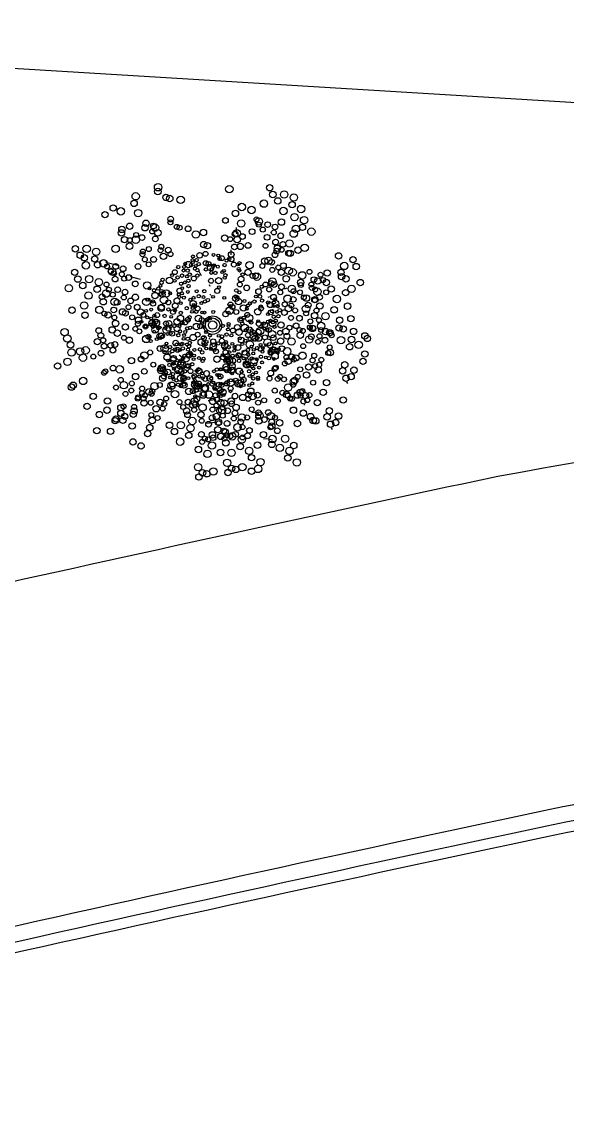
# Model space of a CAD drawing. Header units: millimetres. Extents: x 441061 to 442903, y 4515148 to 4515613.
# Drawn here: x 442233.11 to 442235.74, y 4515581.46 to 4515586.67 of the extents above; entities that cross this region are included whole.
import ezdxf

# ---------------------------------------------------------------- set-up
doc = ezdxf.new("R2010")
doc.units = ezdxf.units.MM
doc.layers.add('01_piscinas', color=254, linetype='Continuous')

msp = doc.modelspace()

# ---------------------------------------------------------------- linework, layer by layer
at = {"layer": '01_piscinas'}
for p, q in [((442234.1017, 4515585.8785), (442234.105, 4515585.88)), ((442234.3623, 4515585.7729), (442234.3656, 4515585.7744)), ((442234.0853, 4515585.7237), (442234.0879, 4515585.7249)), ((442234.1485, 4515585.648), (442234.147, 4515585.679)), ((442234.2858, 4515585.6425), (442234.2883, 4515585.6436)), ((442234.1213, 4515585.5464), (442234.1202, 4515585.5703)), ((442233.5797, 4515585.4928), (442233.5167, 4515585.5103)), ((442233.9773, 4515585.4448), (442233.9627, 4515585.4707)), ((442233.6838, 4515585.427), (442233.6353, 4515585.4405)), ((442234.0137, 4515585.4028), (442234.0178, 4515585.396)), ((442234.2695, 4515585.4009), (442234.271, 4515585.4003)), ((442234.0176, 4515585.3578), (442234.0208, 4515585.3526)), ((442234.299, 4515585.3427), (442234.3073, 4515585.3462)), ((442234.3795, 4515585.3831), (442234.3902, 4515585.3878)), ((442234.2103, 4515585.3116), (442234.2198, 4515585.3221)), ((442234.088, 4515585.2761), (442234.0872, 4515585.2726)), ((442234.3193, 4515585.283), (442234.3209, 4515585.2824)), ((442234.5079, 4515585.195), (442234.5064, 4515585.1846)), ((442234.651, 4515585.1912), (442234.6491, 4515585.1776)), ((442234.0174, 4515585.1443), (442234.0124, 4515585.1406)), ((442234.1994, 4515585.152), (442234.2044, 4515585.1501)), ((442234.4583, 4515585.1816), (442234.4567, 4515585.1712)), ((442234.5865, 4515585.1738), (442234.5845, 4515585.1602)), ((442234.0908, 4515585.1159), (442234.0893, 4515585.1055)), ((442234.1088, 4515585.0884), (442234.1069, 4515585.0748)), ((442233.8698, 4515585.0646), (442233.8843, 4515585.0536)), ((442234.1987, 4515585.018), (442234.1937, 4515585.0143)), ((442234.225, 4515585.0029), (442234.22, 4515584.9991)), ((442234.5279, 4515584.9969), (442234.5311, 4515584.9917)), ((442234.677, 4515584.9336), (442234.6811, 4515584.9268)), ((442234.0361, 4515584.9071), (442234.0352, 4515584.9035)), ((442234.1505, 4515584.9116), (442234.1496, 4515584.9081)), ((442234.0096, 4515584.8444), (442234.0401, 4515584.8485)), ((442234.0552, 4515584.8642), (442234.0544, 4515584.8607)), ((442234.3966, 4515584.8547), (442234.3998, 4515584.8495)), ((442234.4706, 4515584.8264), (442234.4738, 4515584.8212)), ((442234.0032, 4515584.7353), (442234.0429, 4515584.7407)), ((442234.5063, 4515584.7488), (442234.5105, 4515584.742)), ((442234.6026, 4515584.712), (442234.6067, 4515584.7051))]:
    msp.add_line(p, q, dxfattribs=at)
at = {"layer": '01_piscinas', "elevation": 0}
msp.add_lwpolyline([(442238.7909, 4515586.0966), (442231.0363, 4515586.5688), (442229.3608, 4515586.6709)], dxfattribs=at)
msp.add_lwpolyline([(442230.179, 4515583.3087, -0.005815), (442235.4049, 4515584.4796, -0.006954), (442238.9466, 4515585.064)], format="xyb", dxfattribs=at)
at = {"layer": '01_piscinas'}
for points in [[(442233.9451, 4515584.9359), (442233.9381, 4515584.9479), (442233.9381, 4515584.9479), (442233.9327, 4515584.9521)], [(442234.2534, 4515584.7805), (442234.2308, 4515584.7865), (442234.2308, 4515584.7865), (442234.2193, 4515584.785)], [(442234.3202, 4515584.6524), (442234.2907, 4515584.6601), (442234.2907, 4515584.6601), (442234.2758, 4515584.6581)]]:
    msp.add_lwpolyline(points, dxfattribs=at)
for points in [[(442247.017, 4515584.3222, 0.016487), (442243.1565, 4515583.9923, 0.014757), (442235.7182, 4515582.8854, 0.006475), (442229.9416, 4515581.5824, 0.008166), (442222.7079, 4515579.7267, 0.021654), (442213.5885, 4515576.612, 0.020322), (442205.3047, 4515572.9814, 0.00713), (442199.746, 4515570.1209, 0.000222), (442199.5744, 4515570.0294), (442198.2852, 4515569.3299), (442196.9963, 4515568.6307, 0.002681), (442194.9437, 4515567.4849), (442188.0421, 4515563.6658), (442185.4271, 4515562.2227), (442177.5128, 4515557.8553), (442172.5699, 4515555.1157), (442159.4007, 4515547.8166), (442159.2866, 4515547.7528), (442170.0686, 4515529.7564)], [(442247.015, 4515584.247, 0.016462), (442243.1654, 4515583.9178, 0.014755), (442235.7326, 4515582.8118, 0.006474), (442229.959, 4515581.5095, 0.008165), (442222.7284, 4515579.6545, 0.021653), (442213.6158, 4515576.5421, 0.020322), (442205.3379, 4515572.9141, 0.00713), (442199.7812, 4515570.0547, 0.000222), (442199.6099, 4515569.9633), (442198.3209, 4515569.264), (442197.0323, 4515568.5649, 0.002681), (442194.9803, 4515567.4194), (442188.0784, 4515563.6001), (442185.4633, 4515562.157), (442177.5491, 4515557.7897), (442172.6063, 4515555.0501), (442159.4372, 4515547.7511), (442159.3907, 4515547.7251), (442170.1329, 4515529.7949)]]:
    msp.add_lwpolyline(points, format="xyb", dxfattribs=at)
for centre, radius in [((442233.7682, 4515585.8723), 0.0178), ((442233.767, 4515585.852), 0.0154), ((442234.1117, 4515585.8635), 0.0178), ((442234.3062, 4515585.8701), 0.0154), ((442233.6526, 4515585.7946), 0.0154), ((442233.6605, 4515585.8289), 0.0178), ((442233.8064, 4515585.8234), 0.0154), ((442233.8244, 4515585.8181), 0.0154), ((442233.8772, 4515585.8115), 0.0178), ((442234.2783, 4515585.7935), 0.0178), ((442234.3213, 4515585.8374), 0.0154), ((442234.3451, 4515585.8065), 0.0154), ((442234.3761, 4515585.8374), 0.0178), ((442234.4221, 4515585.8229), 0.0178), ((442233.5522, 4515585.7722), 0.0154), ((442233.5889, 4515585.7562), 0.0178), ((442233.672, 4515585.7478), 0.0178), ((442234.1411, 4515585.7464), 0.0154), ((442234.1721, 4515585.7773), 0.0178), ((442234.2182, 4515585.7628), 0.0178), ((442234.3723, 4515585.7579), 0.0178), ((442234.4142, 4515585.7885), 0.0154), ((442234.4574, 4515585.7674), 0.0178), ((442233.5123, 4515585.74), 0.0154), ((442233.7101, 4515585.6989), 0.0154), ((442233.8288, 4515585.719), 0.0137), ((442233.8279, 4515585.7034), 0.0119), ((442234.093, 4515585.7122), 0.0137), ((442234.1684, 4515585.6978), 0.0178), ((442234.2426, 4515585.7173), 0.0119), ((442234.2535, 4515585.7073), 0.0178), ((442234.2964, 4515585.6921), 0.0137), ((442234.3628, 4515585.7044), 0.0154), ((442234.4257, 4515585.7283), 0.0178), ((442234.4718, 4515585.7138), 0.0178), ((442233.5916, 4515585.6522), 0.0154), ((442233.5939, 4515585.6691), 0.0154), ((442233.6315, 4515585.6844), 0.0154), ((442233.6626, 4515585.642), 0.0119), ((442233.7051, 4515585.6771), 0.0154), ((442233.7399, 4515585.6592), 0.0119), ((442233.7459, 4515585.6856), 0.0137), ((442233.7533, 4515585.6778), 0.0178), ((442233.7674, 4515585.6527), 0.0154), ((442233.8582, 4515585.6814), 0.0119), ((442233.872, 4515585.6773), 0.0119), ((442233.9127, 4515585.6722), 0.0137), ((442233.9498, 4515585.6448), 0.0178), ((442233.987, 4515585.6544), 0.0154), ((442234.1395, 4515585.6459), 0.0137), ((442234.1476, 4515585.6503), 0.0178), ((442234.2212, 4515585.6583), 0.0137), ((442234.2543, 4515585.6922), 0.0119), ((442234.2726, 4515585.6683), 0.0119), ((442234.3258, 4515585.6545), 0.0119), ((442234.3318, 4515585.6809), 0.0137), ((442234.359, 4515585.6383), 0.0137), ((442234.422, 4515585.6489), 0.0178), ((442234.4327, 4515585.6717), 0.0178), ((442234.4639, 4515585.6794), 0.0154), ((442234.5071, 4515585.6583), 0.0178), ((442233.6067, 4515585.6195), 0.0154), ((442233.6305, 4515585.5885), 0.0154), ((442233.6319, 4515585.6172), 0.0119), ((442233.6614, 4515585.6194), 0.0178), ((442233.6909, 4515585.6297), 0.0137), ((442233.7548, 4515585.6232), 0.0137), ((442233.988, 4515585.5959), 0.0154), ((442234.006, 4515585.5906), 0.0154), ((442234.0892, 4515585.6274), 0.0154), ((442234.1157, 4515585.6221), 0.0119), ((442234.1494, 4515585.62), 0.0154), ((442234.1645, 4515585.5873), 0.0154), ((442234.1749, 4515585.6347), 0.0137), ((442234.2021, 4515585.5921), 0.0137), ((442234.2862, 4515585.5899), 0.0119), ((442234.2935, 4515585.631), 0.0137), ((442234.3346, 4515585.6082), 0.0137), ((442234.37, 4515585.597), 0.0137), ((442234.4012, 4515585.6013), 0.0178), ((442233.3694, 4515585.5756), 0.0154), ((442233.3932, 4515585.5447), 0.0154), ((442233.4128, 4515585.5323), 0.0154), ((442233.4242, 4515585.5756), 0.0178), ((442233.4702, 4515585.561), 0.0178), ((442233.5637, 4515585.5755), 0.0178), ((442233.6929, 4515585.5496), 0.0119), ((442233.6947, 4515585.5627), 0.0119), ((442233.7236, 4515585.5744), 0.0119), ((442233.7803, 4515585.5688), 0.0119), ((442233.7841, 4515585.5856), 0.0119), ((442233.7945, 4515585.5395), 0.0154), ((442233.8174, 4515585.5694), 0.0137), ((442233.8282, 4515585.55), 0.0119), ((442233.9685, 4515585.544), 0.0137), ((442233.9971, 4515585.5514), 0.0119), ((442234.0352, 4515585.546), 0.00702), ((442234.0584, 4515585.5435), 0.00702), ((442234.1206, 4515585.5482), 0.0137), ((442234.1366, 4515585.5848), 0.0137), ((442234.3317, 4515585.5471), 0.0137), ((442234.3399, 4515585.5647), 0.0137), ((442234.3428, 4515585.5784), 0.0154), ((442234.3639, 4515585.5706), 0.0119), ((442234.3972, 4515585.5544), 0.0137), ((442234.4051, 4515585.554), 0.0154), ((442234.4428, 4515585.5692), 0.0154), ((442234.4746, 4515585.5803), 0.0178), ((442234.6383, 4515585.5414), 0.0154), ((442233.4204, 4515585.4961), 0.0178), ((442233.4624, 4515585.5267), 0.0154), ((442233.4768, 4515585.4989), 0.0154), ((442233.5055, 4515585.5056), 0.0178), ((442233.522, 4515585.4908), 0.0119), ((442233.5642, 4515585.4907), 0.0137), ((442233.6715, 4515585.4907), 0.0137), ((442233.7045, 4515585.5245), 0.0119), ((442233.7229, 4515585.5007), 0.0119), ((442233.7467, 4515585.5245), 0.0137), ((442233.8652, 4515585.4879), 0.00808), ((442233.8989, 4515585.5036), 0.00702), ((442233.9139, 4515585.4998), 0.0154), ((442233.9271, 4515585.4971), 0.00808), ((442233.934, 4515585.5215), 0.00702), ((442233.9363, 4515585.5391), 0.00702), ((442233.9363, 4515585.5112), 0.00702), ((442233.9504, 4515585.4934), 0.00702), ((442233.9539, 4515585.5215), 0.00808), ((442233.964, 4515585.502), 0.00808), ((442233.9979, 4515585.5064), 0.0119), ((442234.0117, 4515585.5023), 0.0119), ((442234.0213, 4515585.4856), 0.0154), ((442234.0324, 4515585.4922), 0.00702), ((442234.0386, 4515585.4969), 0.00702), ((442234.0556, 4515585.4897), 0.00702), ((442234.065, 4515585.5266), 0.00808), ((442234.0757, 4515585.5306), 0.0119), ((442234.0891, 4515585.4971), 0.00808), ((442234.0979, 4515585.5184), 0.00702), ((442234.1115, 4515585.5269), 0.00808), ((442234.122, 4515585.5249), 0.0119), ((442234.1336, 4515585.4997), 0.0119), ((442234.1532, 4515585.5001), 0.00702), ((442234.1601, 4515585.5062), 0.00808), ((442234.2095, 4515585.4966), 0.0178), ((442234.2708, 4515585.4929), 0.0119), ((442234.2818, 4515585.5163), 0.0154), ((442234.3006, 4515585.5173), 0.0178), ((442234.3157, 4515585.5105), 0.0137), ((442234.3477, 4515585.4858), 0.0119), ((442234.3722, 4515585.4944), 0.0137), ((442234.6655, 4515585.4929), 0.0178), ((442234.7074, 4515585.5234), 0.0154), ((442234.7232, 4515585.49), 0.0154), ((442233.3665, 4515585.4624), 0.0154), ((442233.3816, 4515585.4297), 0.0154), ((442233.4364, 4515585.4297), 0.0178), ((442233.5403, 4515585.467), 0.0119), ((442233.5466, 4515585.4661), 0.0178), ((442233.5554, 4515585.4575), 0.0119), ((442233.5935, 4515585.4531), 0.0119), ((442233.5996, 4515585.4795), 0.0137), ((442233.6046, 4515585.4317), 0.0119), ((442233.6268, 4515585.4369), 0.0137), ((442233.8359, 4515585.449), 0.00702), ((442233.8491, 4515585.463), 0.0119), ((442233.8621, 4515585.4376), 0.00808), ((442233.8841, 4515585.4462), 0.00808), ((442233.8909, 4515585.4706), 0.00702), ((442233.8932, 4515585.4882), 0.00702), ((442233.9074, 4515585.4425), 0.00702), ((442233.9109, 4515585.4706), 0.00808), ((442233.921, 4515585.4511), 0.00808), ((442233.9409, 4515585.4324), 0.0119), ((442233.9461, 4515585.4798), 0.00702), ((442233.9576, 4515585.4727), 0.00808), ((442233.9581, 4515585.4468), 0.00808), ((442233.9988, 4515585.4765), 0.00808), ((442234.0245, 4515585.4592), 0.00702), ((442234.0268, 4515585.4768), 0.00702), ((442234.0444, 4515585.4592), 0.00808), ((442234.077, 4515585.4637), 0.00702), ((442234.0856, 4515585.4691), 0.00702), ((442234.0927, 4515585.4484), 0.00808), ((442234.1567, 4515585.4782), 0.00702), ((442234.1607, 4515585.4707), 0.00702), ((442234.1682, 4515585.43), 0.0137), ((442234.1756, 4515585.4516), 0.00808), ((442234.2016, 4515585.4623), 0.0154), ((442234.2238, 4515585.4451), 0.0119), ((442234.2384, 4515585.4459), 0.0137), ((442234.2448, 4515585.4412), 0.0178), ((442234.3187, 4515585.4741), 0.0119), ((442234.3622, 4515585.4622), 0.0154), ((442234.386, 4515585.4313), 0.0154), ((442234.3977, 4515585.469), 0.0178), ((442234.417, 4515585.4622), 0.0178), ((442234.463, 4515585.4476), 0.0178), ((442234.4981, 4515585.4645), 0.0119), ((442234.5513, 4515585.4506), 0.0119), ((442234.5833, 4515585.459), 0.0154), ((442234.6498, 4515585.462), 0.0154), ((442234.6524, 4515585.4411), 0.0154), ((442234.6736, 4515585.431), 0.0154), ((442233.3386, 4515585.3857), 0.0178), ((442233.4054, 4515585.3988), 0.0154), ((442233.4746, 4515585.3808), 0.0154), ((442233.4824, 4515585.4151), 0.0178), ((442233.5198, 4515585.4037), 0.0119), ((442233.5613, 4515585.4296), 0.0137), ((442233.5735, 4515585.3785), 0.0137), ((442233.6583, 4515585.4065), 0.0137), ((442233.7153, 4515585.3991), 0.0178), ((442233.7269, 4515585.3847), 0.00702), ((442233.7697, 4515585.384), 0.00808), ((442233.7798, 4515585.3976), 0.00702), ((442233.7848, 4515585.4124), 0.00808), ((442233.7903, 4515585.4263), 0.00808), ((442233.8233, 4515585.4232), 0.0154), ((442233.8481, 4515585.4211), 0.00702), ((442233.879, 4515585.4072), 0.00808), ((442233.8844, 4515585.3857), 0.00702), ((442233.8974, 4515585.4136), 0.00702), ((442233.9145, 4515585.4219), 0.00808), ((442233.915, 4515585.3959), 0.00808), ((442234.0235, 4515585.4215), 0.0119), ((442234.0601, 4515585.422), 0.0154), ((442234.0615, 4515585.3906), 0.00702), ((442234.0892, 4515585.4358), 0.00702), ((442234.1622, 4515585.4036), 0.0119), ((442234.1954, 4515585.3874), 0.0137), ((442234.2679, 4515585.3928), 0.00808), ((442234.2858, 4515585.4035), 0.0119), ((442234.3041, 4515585.3797), 0.0119), ((442234.313, 4515585.4087), 0.0137), ((442234.3192, 4515585.4182), 0.0178), ((442234.3279, 4515585.4035), 0.0137), ((442234.3633, 4515585.3923), 0.0137), ((442234.4133, 4515585.3827), 0.0178), ((442234.4552, 4515585.4133), 0.0154), ((442234.4558, 4515585.4011), 0.0119), ((442234.5069, 4515585.4033), 0.0119), ((442234.509, 4515585.3873), 0.0119), ((442234.519, 4515585.4271), 0.0137), ((442234.5252, 4515585.3795), 0.0119), ((442234.5382, 4515585.4204), 0.0154), ((442234.5634, 4515585.4249), 0.0119), ((442234.579, 4515585.4131), 0.0154), ((442234.6028, 4515585.3821), 0.0154), ((442234.7008, 4515585.3825), 0.0178), ((442234.7427, 4515585.413), 0.0154), ((442233.4326, 4515585.3502), 0.0178), ((442233.4983, 4515585.3447), 0.0137), ((442233.5178, 4515585.3597), 0.0178), ((442233.5314, 4515585.3785), 0.0119), ((442233.5497, 4515585.3547), 0.0119), ((442233.6029, 4515585.3409), 0.0119), ((442233.609, 4515585.3673), 0.0137), ((442233.6589, 4515585.3421), 0.0154), ((442233.7535, 4515585.3502), 0.0154), ((442233.749, 4515585.3759), 0.00808), ((442233.7792, 4515585.3583), 0.00808), ((442233.7881, 4515585.3549), 0.0137), ((442233.7847, 4515585.3722), 0.00808), ((442233.7967, 4515585.3291), 0.0178), ((442233.7948, 4515585.3655), 0.00808), ((442233.8076, 4515585.3605), 0.0178), ((442233.8265, 4515585.3609), 0.00702), ((442233.8712, 4515585.3735), 0.0119), ((442233.8677, 4515585.356), 0.00702), ((442233.8706, 4515585.3429), 0.00702), ((442233.883, 4515585.3609), 0.00702), ((442233.8926, 4515585.3402), 0.00702), ((442233.9116, 4515585.3679), 0.00702), ((442233.9393, 4515585.3397), 0.00702), ((442233.9543, 4515585.3708), 0.00702), ((442233.964, 4515585.3466), 0.00808), ((442233.9873, 4515585.3429), 0.00702), ((442233.9908, 4515585.3709), 0.00808), ((442234.0333, 4515585.344), 0.00702), ((442234.0534, 4515585.3726), 0.0119), ((442234.0871, 4515585.3394), 0.00702), ((442234.1428, 4515585.3368), 0.0154), ((442234.1419, 4515585.3465), 0.00702), ((442234.1454, 4515585.3746), 0.00808), ((442234.146, 4515585.339), 0.00702), ((442234.1604, 4515585.3657), 0.00702), ((442234.2396, 4515585.3457), 0.00702), ((442234.2527, 4515585.3697), 0.0137), ((442234.2595, 4515585.3457), 0.00808), ((442234.325, 4515585.3424), 0.0137), ((442234.3326, 4515585.3324), 0.00702), ((442234.3573, 4515585.3659), 0.0119), ((442234.3925, 4515585.3351), 0.0178), ((442234.4194, 4515585.3319), 0.0137), ((442234.4211, 4515585.3713), 0.0119), ((442234.4525, 4515585.3657), 0.0119), ((442234.4708, 4515585.3419), 0.0119), ((442234.4833, 4515585.338), 0.0154), ((442234.5241, 4515585.3307), 0.0154), ((442234.524, 4515585.3281), 0.0119), ((442234.536, 4515585.3691), 0.0178), ((442234.5462, 4515585.3422), 0.0137), ((442234.5784, 4515585.3657), 0.0119), ((442234.6301, 4515585.3336), 0.0178), ((442234.672, 4515585.3641), 0.0154), ((442233.3535, 4515585.2798), 0.0154), ((442233.4118, 4515585.3026), 0.0178), ((442233.4853, 4515585.2817), 0.0178), ((442233.5041, 4515585.3203), 0.0154), ((442233.5547, 4515585.2808), 0.0137), ((442233.5588, 4515585.3202), 0.0178), ((442233.5707, 4515585.3174), 0.0137), ((442233.6256, 4515585.2943), 0.0119), ((442233.6361, 4515585.3247), 0.0137), ((442233.6677, 4515585.2943), 0.0137), ((442233.7116, 4515585.3196), 0.0178), ((442233.7157, 4515585.3305), 0.00702), ((442233.7213, 4515585.3306), 0.00702), ((442233.7351, 4515585.2824), 0.00702), ((442233.7447, 4515585.3111), 0.0119), ((442233.7434, 4515585.3219), 0.00808), ((442233.783, 4515585.2896), 0.0154), ((442233.7852, 4515585.2938), 0.0137), ((442233.8175, 4515585.3173), 0.0119), ((442233.8181, 4515585.2832), 0.00808), ((442233.8507, 4515585.3011), 0.0137), ((442233.8591, 4515585.3253), 0.0137), ((442233.8781, 4515585.3135), 0.00702), ((442233.9064, 4515585.2892), 0.00808), ((442233.9236, 4515585.3303), 0.00702), ((442233.9378, 4515585.3114), 0.0154), ((442233.9344, 4515585.2895), 0.00702), ((442233.9401, 4515585.3049), 0.00702), ((442233.9465, 4515585.2992), 0.00808), ((442233.9592, 4515585.2875), 0.0119), ((442233.9773, 4515585.3139), 0.00702), ((442233.9944, 4515585.3222), 0.00808), ((442234.0081, 4515585.3288), 0.00808), ((442234.1128, 4515585.2772), 0.0178), ((442234.117, 4515585.3071), 0.0119), ((442234.1171, 4515585.3003), 0.00702), ((442234.1269, 4515585.295), 0.0119), ((442234.1558, 4515585.3212), 0.0154), ((442234.1796, 4515585.2902), 0.0154), ((442234.1846, 4515585.3241), 0.00702), ((442234.1959, 4515585.287), 0.00702), ((442234.2016, 4515585.3023), 0.00702), ((442234.2108, 4515585.3127), 0.00808), ((442234.2328, 4515585.3213), 0.00808), ((442234.2487, 4515585.2722), 0.0154), ((442234.2641, 4515585.2882), 0.0119), ((442234.2632, 4515585.2969), 0.00808), ((442234.2697, 4515585.3262), 0.00808), ((442234.2989, 4515585.3167), 0.00808), ((442234.309, 4515585.3058), 0.0137), ((442234.3246, 4515585.2994), 0.00702), ((442234.3341, 4515585.3123), 0.0154), ((442234.3269, 4515585.317), 0.00702), ((442234.3445, 4515585.2994), 0.00808), ((442234.3547, 4515585.2799), 0.00808), ((442234.3789, 4515585.308), 0.0119), ((442234.3964, 4515585.2879), 0.0154), ((442234.4102, 4515585.3024), 0.0119), ((442234.4286, 4515585.2785), 0.0119), ((442234.4811, 4515585.2867), 0.0178), ((442234.4918, 4515585.3046), 0.0137), ((442234.5314, 4515585.2781), 0.0119), ((442234.5479, 4515585.2997), 0.0154), ((442234.617, 4515585.2818), 0.0154), ((442234.6816, 4515585.2992), 0.0154), ((442233.4158, 4515585.2554), 0.0154), ((442233.5098, 4515585.2632), 0.0119), ((442233.5272, 4515585.2568), 0.0154), ((442233.5577, 4515585.2444), 0.0119), ((442233.597, 4515585.2713), 0.0154), ((442233.6111, 4515585.2647), 0.0137), ((442233.6434, 4515585.2455), 0.0119), ((442233.6741, 4515585.2315), 0.0154), ((442233.684, 4515585.2706), 0.0154), ((442233.6971, 4515585.2567), 0.0119), ((442233.7101, 4515585.2765), 0.00702), ((442233.7163, 4515585.2448), 0.00702), ((442233.735, 4515585.2396), 0.00702), ((442233.758, 4515585.2187), 0.0178), ((442233.7501, 4515585.253), 0.00702), ((442233.7564, 4515585.2261), 0.0119), ((442233.764, 4515585.2561), 0.0119), ((442233.7998, 4515585.2521), 0.00808), ((442233.8315, 4515585.2475), 0.00702), ((442233.8402, 4515585.2708), 0.0119), ((442233.8498, 4515585.2785), 0.00702), ((442233.8594, 4515585.2246), 0.0154), ((442233.8759, 4515585.2407), 0.0154), ((442233.8778, 4515585.2663), 0.00808), ((442233.9117, 4515585.2331), 0.0119), ((442233.9104, 4515585.2285), 0.00702), ((442233.9201, 4515585.2458), 0.00808), ((442233.9321, 4515585.2719), 0.00702), ((442233.952, 4515585.2719), 0.00808), ((442233.9629, 4515585.2399), 0.0154), ((442233.9786, 4515585.2325), 0.0119), ((442233.981, 4515585.2684), 0.00702), ((442233.9915, 4515585.2683), 0.00702), ((442234.0308, 4515585.2079), 0.0447), ((442234.0308, 4515585.2079), 0.0344), ((442234.0035, 4515585.2307), 0.00702), ((442234.0193, 4515585.24), 0.00702), ((442234.0342, 4515585.2711), 0.00702), ((442234.0938, 4515585.2612), 0.0137), ((442234.1091, 4515585.2673), 0.00702), ((442234.1452, 4515585.2712), 0.0119), ((442234.1662, 4515585.2339), 0.0137), ((442234.1676, 4515585.2348), 0.00702), ((442234.1812, 4515585.2433), 0.00808), ((442234.1984, 4515585.2574), 0.0119), ((442234.2068, 4515585.2417), 0.0178), ((442234.2975, 4515585.2608), 0.00702), ((442234.3121, 4515585.2694), 0.0119), ((442234.3094, 4515585.2278), 0.00808), ((442234.3177, 4515585.275), 0.00808), ((442234.3254, 4515585.2483), 0.00808), ((442234.3355, 4515585.2288), 0.00808), ((442234.3411, 4515585.2713), 0.00702), ((442234.3482, 4515585.2506), 0.00808), ((442234.3772, 4515585.2685), 0.0137), ((442234.409, 4515585.2427), 0.0119), ((442234.4495, 4515585.2412), 0.0137), ((442234.4817, 4515585.2647), 0.0119), ((442234.502, 4515585.226), 0.0119), ((442234.5224, 4515585.2531), 0.0154), ((442234.5436, 4515585.2316), 0.0119), ((442234.5751, 4515585.2512), 0.0178), ((442234.6433, 4515585.2315), 0.0154), ((442234.6974, 4515585.2387), 0.0154), ((442233.3179, 4515585.1736), 0.0178), ((442233.4824, 4515585.1815), 0.0137), ((442233.5473, 4515585.1847), 0.0154), ((442233.5633, 4515585.216), 0.0154), ((442233.5721, 4515585.1689), 0.0154), ((442233.6106, 4515585.1987), 0.0154), ((442233.6588, 4515585.1901), 0.0119), ((442233.6712, 4515585.2142), 0.0119), ((442233.678, 4515585.1779), 0.0119), ((442233.6875, 4515585.2235), 0.00702), ((442233.7075, 4515585.2008), 0.0119), ((442233.7077, 4515585.2012), 0.00702), ((442233.7391, 4515585.2177), 0.0154), ((442233.7315, 4515585.2105), 0.00702), ((442233.7353, 4515585.212), 0.00702), ((442233.7439, 4515585.199), 0.00702), ((442233.7542, 4515585.185), 0.0154), ((442233.7495, 4515585.176), 0.00702), ((442233.7516, 4515585.2131), 0.00702), ((442233.753, 4515585.2026), 0.00702), ((442233.7606, 4515585.2219), 0.00702), ((442233.7694, 4515585.1923), 0.00702), ((442233.7759, 4515585.1963), 0.00702), ((442233.809, 4515585.185), 0.0178), ((442233.8064, 4515585.2154), 0.0119), ((442233.8037, 4515585.1933), 0.00702), ((442233.818, 4515585.1903), 0.0119), ((442233.8209, 4515585.2162), 0.0137), ((442233.8288, 4515585.2028), 0.00702), ((442233.8459, 4515585.203), 0.00808), ((442233.8602, 4515585.1903), 0.0137), ((442233.8712, 4515585.2029), 0.00702), ((442233.8733, 4515585.1774), 0.00808), ((442233.8814, 4515585.2176), 0.00808), ((442233.8852, 4515585.2194), 0.00808), ((442233.8989, 4515585.2207), 0.0119), ((442233.9089, 4515585.1921), 0.00808), ((442233.9223, 4515585.1954), 0.00808), ((442233.953, 4515585.2009), 0.0154), ((442233.971, 4515585.2025), 0.0119), ((442233.9813, 4515585.2186), 0.00702), ((442233.9868, 4515585.199), 0.00702), ((442234.0308, 4515585.2079), 0.0203), ((442234.0795, 4515585.2038), 0.00808), ((442234.1052, 4515585.1865), 0.00702), ((442234.1075, 4515585.2041), 0.00702), ((442234.1084, 4515585.2133), 0.00702), ((442234.1287, 4515585.1818), 0.0119), ((442234.1502, 4515585.1973), 0.0137), ((442234.158, 4515585.1739), 0.0154), ((442234.1748, 4515585.2141), 0.00808), ((442234.186, 4515585.1941), 0.0178), ((442234.1913, 4515585.1827), 0.00808), ((442234.2074, 4515585.1859), 0.0137), ((442234.2108, 4515585.2263), 0.00702), ((442234.2172, 4515585.2206), 0.00808), ((442234.2193, 4515585.183), 0.00702), ((442234.2514, 4515585.1744), 0.0137), ((442234.2531, 4515585.2138), 0.0119), ((442234.2604, 4515585.1794), 0.0178), ((442234.2505, 4515585.2267), 0.00702), ((442234.2627, 4515585.1988), 0.00702), ((442234.2766, 4515585.2153), 0.00808), ((442234.2845, 4515585.2082), 0.0119), ((442234.2797, 4515585.1916), 0.00702), ((442234.2935, 4515585.1849), 0.00808), ((442234.2986, 4515585.2239), 0.00808), ((442234.3028, 4515585.1844), 0.0119), ((442234.3198, 4515585.2156), 0.0154), ((442234.322, 4515585.2202), 0.00702), ((442234.3291, 4515585.1996), 0.00808), ((442234.3606, 4515585.2084), 0.0154), ((442234.3844, 4515585.1774), 0.0154), ((442234.4014, 4515585.1954), 0.0119), ((442234.4335, 4515585.2046), 0.0137), ((442234.4498, 4515585.1838), 0.0119), ((442234.4655, 4515585.1799), 0.0119), ((442234.4995, 4515585.1972), 0.0119), ((442234.5125, 4515585.1916), 0.0154), ((442234.5151, 4515585.1933), 0.0119), ((442234.5543, 4515585.2036), 0.0178), ((442234.5535, 4515585.1845), 0.0119), ((442234.5755, 4515585.1766), 0.0154), ((442234.5959, 4515585.1716), 0.0154), ((442234.6401, 4515585.194), 0.0154), ((442234.6604, 4515585.189), 0.0154), ((442234.7104, 4515585.1775), 0.0154), ((442233.3309, 4515585.1435), 0.0178), ((442233.4757, 4515585.1282), 0.0154), ((442233.4924, 4515585.1583), 0.0137), ((442233.5041, 4515585.1347), 0.0119), ((442233.6038, 4515585.1466), 0.0119), ((442233.6295, 4515585.1349), 0.0154), ((442233.7112, 4515585.141), 0.0178), ((442233.7221, 4515585.1517), 0.0119), ((442233.726, 4515585.1501), 0.00702), ((442233.7324, 4515585.1312), 0.00702), ((442233.7617, 4515585.1402), 0.00702), ((442233.778, 4515585.1541), 0.0154), ((442233.7743, 4515585.1462), 0.00702), ((442233.7849, 4515585.1564), 0.0137), ((442233.7892, 4515585.1535), 0.00702), ((442233.8136, 4515585.1655), 0.00702), ((442233.8297, 4515585.1694), 0.00702), ((442233.8363, 4515585.1665), 0.0119), ((442233.8532, 4515585.121), 0.0137), ((442233.8654, 4515585.159), 0.00808), ((442233.8911, 4515585.1417), 0.00702), ((442233.8934, 4515585.1593), 0.00702), ((442233.8991, 4515585.1747), 0.00702), ((442233.9111, 4515585.1417), 0.00808), ((442233.9373, 4515585.1477), 0.0154), ((442233.9589, 4515585.1616), 0.0119), ((442233.9761, 4515585.1257), 0.0154), ((442233.9888, 4515585.1447), 0.0119), ((442233.9847, 4515585.148), 0.00702), ((442233.9994, 4515585.1738), 0.00702), ((442234.0021, 4515585.1269), 0.00702), ((442234.018, 4515585.1573), 0.00702), ((442234.0339, 4515585.1297), 0.0119), ((442234.0608, 4515585.156), 0.00702), ((442234.0759, 4515585.1323), 0.0119), ((442234.0763, 4515585.1535), 0.00808), ((442234.0955, 4515585.1248), 0.00808), ((442234.0983, 4515585.1621), 0.00808), ((442234.1216, 4515585.1584), 0.00702), ((442234.162, 4515585.1439), 0.00702), ((442234.1691, 4515585.136), 0.0137), ((442234.1882, 4515585.1324), 0.00808), ((442234.2014, 4515585.1595), 0.0119), ((442234.2107, 4515585.1145), 0.0178), ((442234.2102, 4515585.141), 0.00808), ((442234.217, 4515585.1654), 0.00702), ((442234.2346, 4515585.1433), 0.0137), ((442234.2329, 4515585.1738), 0.00808), ((442234.2335, 4515585.1374), 0.00702), ((442234.2369, 4515585.1654), 0.00808), ((442234.2526, 4515585.145), 0.0154), ((442234.2471, 4515585.1459), 0.00808), ((442234.2832, 4515585.1486), 0.0119), ((442234.2958, 4515585.1239), 0.0178), ((442234.3175, 4515585.1644), 0.0178), ((442234.3237, 4515585.1471), 0.0137), ((442234.3589, 4515585.1308), 0.0154), ((442234.356, 4515585.1706), 0.0119), ((442234.3892, 4515585.1544), 0.0137), ((442234.4116, 4515585.1289), 0.0178), ((442234.4535, 4515585.1594), 0.0154), ((442234.4967, 4515585.1383), 0.0178), ((442234.5069, 4515585.1521), 0.0137), ((442234.5389, 4515585.1274), 0.0119), ((442234.5459, 4515585.1545), 0.0119), ((442234.5724, 4515585.1349), 0.0137), ((442234.5956, 4515585.1678), 0.0119), ((442234.6047, 4515585.1584), 0.0119), ((442234.6498, 4515585.1353), 0.0178), ((442234.7005, 4515585.1384), 0.0154), ((442234.7349, 4515585.113), 0.0178), ((442234.765, 4515585.1558), 0.0154), ((442234.7769, 4515585.1436), 0.0154), ((442233.3462, 4515585.1128), 0.0154), ((442233.3515, 4515585.076), 0.0178), ((442233.3932, 4515585.0809), 0.0178), ((442233.4193, 4515585.0862), 0.0178), ((442233.4932, 4515585.072), 0.0137), ((442233.5083, 4515585.1064), 0.0137), ((442233.5403, 4515585.1102), 0.0137), ((442233.5503, 4515585.087), 0.0137), ((442233.5604, 4515585.1143), 0.0137), ((442233.7022, 4515585.061), 0.0178), ((442233.7301, 4515585.0761), 0.0119), ((442233.778, 4515585.0949), 0.0137), ((442233.7999, 4515585.095), 0.0178), ((442233.7995, 4515585.0773), 0.00808), ((442233.8064, 4515585.1017), 0.00702), ((442233.8087, 4515585.1193), 0.00702), ((442233.8229, 4515585.0737), 0.00702), ((442233.8263, 4515585.1017), 0.00808), ((442233.8365, 4515585.0822), 0.00808), ((442233.8505, 4515585.0905), 0.00808), ((442233.8574, 4515585.1149), 0.00702), ((442233.8623, 4515585.0886), 0.0119), ((442233.8739, 4515585.0868), 0.00702), ((442233.8773, 4515585.1149), 0.00808), ((442233.8843, 4515585.1173), 0.00808), ((442233.8875, 4515585.0954), 0.00808), ((442233.9076, 4515585.1137), 0.00702), ((442233.9125, 4515585.0894), 0.00702), ((442233.9173, 4515585.1055), 0.00808), ((442233.9212, 4515585.1222), 0.00808), ((442233.9233, 4515585.0749), 0.00702), ((442233.943, 4515585.0882), 0.00702), ((442233.9699, 4515585.0906), 0.00808), ((442233.9807, 4515585.0766), 0.00808), ((442233.9869, 4515585.122), 0.00702), ((442233.9897, 4515585.1089), 0.00702), ((442233.9967, 4515585.115), 0.00808), ((442234.0006, 4515585.0949), 0.00702), ((442234.0226, 4515585.0921), 0.00702), ((442234.0227, 4515585.0948), 0.00702), ((442234.0348, 4515585.1062), 0.0154), ((442234.0366, 4515585.1113), 0.00808), ((442234.0397, 4515585.0876), 0.00702), ((442234.0472, 4515585.0813), 0.0119), ((442234.0586, 4515585.1199), 0.00808), ((442234.0895, 4515585.1096), 0.0154), ((442234.0819, 4515585.1163), 0.00702), ((442234.0891, 4515585.0956), 0.00808), ((442234.0933, 4515585.0768), 0.0119), ((442234.1091, 4515585.1016), 0.00808), ((442234.1116, 4515585.0774), 0.00702), ((442234.1263, 4515585.1174), 0.00702), ((442234.1348, 4515585.0843), 0.00702), ((442234.1371, 4515585.1019), 0.00702), ((442234.1532, 4515585.0994), 0.0137), ((442234.1742, 4515585.1159), 0.00702), ((442234.1899, 4515585.0669), 0.0178), ((442234.1851, 4515585.0748), 0.0119), ((442234.2011, 4515585.0883), 0.00808), ((442234.2183, 4515585.1041), 0.00702), ((442234.2291, 4515585.0886), 0.00702), ((442234.2453, 4515585.0971), 0.00808), ((442234.2628, 4515585.0929), 0.0119), ((442234.2625, 4515585.1129), 0.00702), ((442234.271, 4515585.0798), 0.00702), ((442234.2733, 4515585.0975), 0.00702), ((442234.2895, 4515585.1109), 0.00702), ((442234.3077, 4515585.1105), 0.0137), ((442234.3059, 4515585.0828), 0.00702), ((442234.3108, 4515585.0741), 0.0119), ((442234.3095, 4515585.0728), 0.00702), ((442234.3118, 4515585.0904), 0.00702), ((442234.324, 4515585.0897), 0.0119), ((442234.3268, 4515585.0953), 0.00808), ((442234.3337, 4515585.1197), 0.00702), ((442234.3397, 4515585.0858), 0.0119), ((442234.3444, 4515585.0758), 0.00702), ((442234.3501, 4515585.0917), 0.00702), ((442234.3642, 4515585.0944), 0.0137), ((442234.3908, 4515585.0813), 0.0178), ((442234.4675, 4515585.1063), 0.0119), ((442234.5884, 4515585.0736), 0.0119), ((442234.5985, 4515585.0758), 0.0154), ((442234.5954, 4515585.1007), 0.0119), ((442234.6913, 4515585.1033), 0.0154), ((442234.7648, 4515585.0685), 0.0154), ((442233.332, 4515585.0312), 0.0178), ((442233.4062, 4515585.0508), 0.0178), ((442233.4563, 4515585.056), 0.0119), ((442233.6399, 4515585.0366), 0.0154), ((442233.6867, 4515585.0438), 0.0137), ((442233.7453, 4515585.0171), 0.0119), ((442233.8117, 4515585.0528), 0.0154), ((442233.8159, 4515585.0366), 0.00702), ((442233.8406, 4515585.0411), 0.0137), ((442233.843, 4515585.0476), 0.0137), ((442233.843, 4515585.022), 0.00808), ((442233.8602, 4515585.0377), 0.00702), ((442233.8816, 4515585.0201), 0.0178), ((442233.871, 4515585.0223), 0.00702), ((442233.8767, 4515585.0376), 0.00702), ((442233.8846, 4515585.022), 0.00702), ((442233.8895, 4515585.0481), 0.00702), ((442233.8949, 4515585.0603), 0.00702), ((442233.9039, 4515585.0433), 0.0137), ((442233.916, 4515585.0634), 0.0137), ((442233.9139, 4515585.0609), 0.00808), ((442233.9279, 4515585.0689), 0.00702), ((442233.9328, 4515585.0192), 0.00808), ((442233.9396, 4515585.0436), 0.00702), ((442233.9419, 4515585.0612), 0.00702), ((442233.9655, 4515585.0487), 0.00702), ((442233.9825, 4515585.0353), 0.00808), ((442233.9874, 4515585.0459), 0.00702), ((442234.0522, 4515585.0434), 0.0154), ((442234.0809, 4515585.0528), 0.0119), ((442234.0798, 4515585.0627), 0.00702), ((442234.092, 4515585.0348), 0.00702), ((442234.101, 4515585.0562), 0.0137), ((442234.1, 4515585.0406), 0.0119), ((442234.112, 4515585.0375), 0.0154), ((442234.104, 4515585.0357), 0.00702), ((442234.1059, 4515585.0512), 0.00808), ((442234.109, 4515585.0276), 0.00702), ((442234.122, 4515585.0106), 0.0178), ((442234.1228, 4515585.0209), 0.00808), ((442234.1297, 4515585.0367), 0.0119), ((442234.1279, 4515585.0599), 0.00808), ((442234.1512, 4515585.0562), 0.00702), ((442234.1562, 4515585.063), 0.0119), ((442234.1593, 4515585.0597), 0.0119), ((442234.1584, 4515585.0355), 0.00808), ((442234.1806, 4515585.0476), 0.00702), ((442234.1938, 4515585.0196), 0.0154), ((442234.1978, 4515585.0153), 0.0154), ((442234.196, 4515585.0225), 0.00702), ((442234.1979, 4515585.038), 0.00808), ((442234.2036, 4515585.0642), 0.00702), ((442234.2199, 4515585.0466), 0.00808), ((442234.2314, 4515585.0348), 0.0154), ((442234.2268, 4515585.071), 0.00702), ((442234.2433, 4515585.043), 0.00702), ((442234.2641, 4515585.0554), 0.00808), ((442234.2696, 4515585.0278), 0.00702), ((442234.2875, 4515585.0518), 0.00702), ((442234.3026, 4515585.0484), 0.00808), ((442234.3324, 4515585.0584), 0.0154), ((442234.326, 4515585.0448), 0.00702), ((442234.3794, 4515585.0227), 0.0119), ((442234.387, 4515585.0527), 0.0119), ((442234.3948, 4515585.034), 0.0154), ((442234.412, 4515585.0542), 0.0154), ((442234.4227, 4515585.0418), 0.0119), ((442234.4324, 4515585.0492), 0.0154), ((442234.4642, 4515585.0603), 0.0178), ((442234.5129, 4515585.0382), 0.0119), ((442234.5208, 4515585.0604), 0.0119), ((442234.5445, 4515585.0168), 0.0119), ((442234.555, 4515585.0408), 0.0119), ((442234.6678, 4515585.0162), 0.0154), ((442234.7557, 4515585.0334), 0.0154), ((442233.284, 4515585.0105), 0.0154), ((442233.5076, 4515584.9779), 0.0119), ((442233.5143, 4515584.9847), 0.0119), ((442233.5511, 4515585.0007), 0.0137), ((442233.5834, 4515584.9945), 0.0178), ((442233.6597, 4515584.9599), 0.0154), ((442233.7019, 4515584.9848), 0.0137), ((442233.7836, 4515584.991), 0.0178), ((442233.774, 4515584.9934), 0.00702), ((442233.7867, 4515584.9996), 0.0178), ((442233.7861, 4515584.9943), 0.00702), ((442233.788, 4515585.0099), 0.00808), ((442233.7911, 4515584.9862), 0.00702), ((442233.8049, 4515584.9795), 0.00808), ((442233.8156, 4515584.981), 0.0137), ((442233.823, 4515585.0159), 0.00808), ((442233.8398, 4515584.9716), 0.00808), ((442233.8461, 4515585.0113), 0.0119), ((442233.8455, 4515584.9978), 0.00702), ((442233.8659, 4515584.994), 0.0178), ((442233.8618, 4515584.9803), 0.00808), ((442233.8687, 4515585.0046), 0.00702), ((442233.8789, 4515584.9833), 0.0137), ((442233.8852, 4515584.9766), 0.00702), ((442233.8886, 4515585.0046), 0.00808), ((442233.8987, 4515584.9851), 0.00808), ((442233.913, 4515585.0109), 0.0119), ((442233.9108, 4515585.0106), 0.00808), ((442233.9246, 4515584.9858), 0.0119), ((442233.9539, 4515584.9874), 0.00702), ((442233.9668, 4515584.9857), 0.0137), ((442233.9632, 4515584.9949), 0.00808), ((442233.9801, 4515584.9759), 0.00808), ((442234.0022, 4515584.9745), 0.0137), ((442234.0378, 4515584.9852), 0.00702), ((442234.0514, 4515584.9937), 0.00808), ((442234.0537, 4515584.9678), 0.00702), ((442234.0624, 4515584.9674), 0.00702), ((442234.0682, 4515584.9944), 0.00702), ((442234.0722, 4515584.9944), 0.00702), ((442234.096, 4515585.0062), 0.0154), ((442234.0981, 4515584.995), 0.0137), ((442234.0992, 4515584.9845), 0.00702), ((442234.1208, 4515584.9904), 0.0154), ((442234.1149, 4515584.9939), 0.00702), ((442234.1278, 4515584.9912), 0.0137), ((442234.1253, 4515584.9744), 0.00702), ((442234.1594, 4515584.9854), 0.0154), ((442234.1725, 4515584.9626), 0.0119), ((442234.171, 4515584.9826), 0.00702), ((442234.201, 4515585.0143), 0.00702), ((442234.2067, 4515584.9853), 0.00808), ((442234.2224, 4515585.0073), 0.00702), ((442234.224, 4515584.97), 0.00702), ((442234.2274, 4515584.9991), 0.00702), ((442234.2355, 4515585.0183), 0.00702), ((442234.2397, 4515584.9794), 0.00702), ((442234.2552, 4515585.0032), 0.00702), ((442234.3113, 4515584.9766), 0.0137), ((442234.3305, 4515584.9975), 0.0119), ((442234.3354, 4515585.0023), 0.0119), ((442234.4535, 4515584.9944), 0.0119), ((442234.484, 4515584.9671), 0.0154), ((442234.4939, 4515585.0061), 0.0154), ((442234.5254, 4515585.0108), 0.0119), ((442234.5403, 4515584.992), 0.0154), ((442234.6576, 4515584.9873), 0.0154), ((442234.6986, 4515584.9594), 0.0154), ((442234.7122, 4515584.9907), 0.0154), ((442233.3507, 4515584.9089), 0.0154), ((442233.3593, 4515584.9178), 0.0154), ((442233.4073, 4515584.9385), 0.0178), ((442233.5884, 4515584.9436), 0.0119), ((442233.6032, 4515584.9179), 0.0178), ((442233.6414, 4515584.9265), 0.0119), ((442233.7511, 4515584.913), 0.0178), ((442233.7768, 4515584.919), 0.0119), ((442233.7907, 4515584.9523), 0.0154), ((442233.7956, 4515584.9604), 0.0119), ((442233.8334, 4515584.916), 0.0178), ((442233.8259, 4515584.9551), 0.00702), ((442233.8365, 4515584.9216), 0.0119), ((442233.838, 4515584.9561), 0.00702), ((442233.8429, 4515584.9479), 0.00702), ((442233.8567, 4515584.9413), 0.00808), ((442233.8644, 4515584.9207), 0.00702), ((442233.8777, 4515584.9518), 0.0154), ((442233.8782, 4515584.914), 0.00808), ((442233.8928, 4515584.9191), 0.0154), ((442233.8915, 4515584.9519), 0.0137), ((442233.8855, 4515584.9416), 0.00702), ((442233.8923, 4515584.9559), 0.00808), ((442233.8926, 4515584.9209), 0.00808), ((442233.9142, 4515584.9519), 0.00702), ((442233.9476, 4515584.9191), 0.0178), ((442233.9376, 4515584.9308), 0.00702), ((442233.943, 4515584.962), 0.0119), ((442233.9398, 4515584.959), 0.00702), ((442233.9469, 4515584.9383), 0.00808), ((442233.9585, 4515584.9134), 0.0137), ((442233.9639, 4515584.9246), 0.0137), ((442233.9668, 4515584.9188), 0.00808), ((442233.9661, 4515584.9594), 0.00702), ((442233.9936, 4515584.9045), 0.0178), ((442233.9831, 4515584.9522), 0.00702), ((442233.9961, 4515584.9481), 0.0119), ((442234.0097, 4515584.9236), 0.00702), ((442234.0175, 4515584.95), 0.0137), ((442234.0242, 4515584.9503), 0.00702), ((442234.031, 4515584.9249), 0.0119), ((442234.0351, 4515584.9305), 0.00702), ((442234.0612, 4515584.9205), 0.0119), ((442234.0689, 4515584.96), 0.0119), ((442234.0653, 4515584.9543), 0.00702), ((442234.0739, 4515584.9188), 0.0119), ((442234.0729, 4515584.9249), 0.00702), ((442234.0998, 4515584.9265), 0.0119), ((442234.0982, 4515584.9318), 0.00702), ((442234.1183, 4515584.9312), 0.0178), ((442234.1183, 4515584.9417), 0.00702), ((442234.143, 4515584.9396), 0.0119), ((442234.1569, 4515584.9262), 0.0178), ((442234.1553, 4515584.9185), 0.00702), ((442234.1615, 4515584.9352), 0.00702), ((442234.1793, 4515584.944), 0.0137), ((442234.1741, 4515584.9412), 0.00702), ((442234.1802, 4515584.9187), 0.00702), ((442234.2079, 4515584.9184), 0.00702), ((442234.2097, 4515584.9616), 0.00702), ((442234.2222, 4515584.9268), 0.00702), ((442234.2269, 4515584.9507), 0.00808), ((442234.2502, 4515584.947), 0.00702), ((442234.2503, 4515584.9548), 0.00702), ((442234.3053, 4515584.9502), 0.0119), ((442234.3451, 4515584.9484), 0.0119), ((442234.3559, 4515584.9584), 0.0119), ((442234.375, 4515584.9462), 0.0119), ((442234.3955, 4515584.9072), 0.0178), ((442234.4205, 4515584.9343), 0.0154), ((442234.4192, 4515584.92), 0.0119), ((442234.4268, 4515584.9407), 0.0154), ((442234.4412, 4515584.9585), 0.0119), ((442234.5152, 4515584.9302), 0.0119), ((442234.5803, 4515584.9303), 0.0154), ((442234.6738, 4515584.9517), 0.0154), ((442233.4557, 4515584.8643), 0.0154), ((442233.5656, 4515584.9066), 0.0119), ((442233.6109, 4515584.8761), 0.0119), ((442233.6393, 4515584.8923), 0.0119), ((442233.6727, 4515584.8598), 0.0119), ((442233.6909, 4515584.8805), 0.0119), ((442233.6911, 4515584.9018), 0.0119), ((442233.7051, 4515584.8696), 0.0119), ((442233.725, 4515584.8862), 0.0154), ((442233.737, 4515584.877), 0.0119), ((442233.74, 4515584.8894), 0.0119), ((442233.8218, 4515584.8977), 0.0119), ((442233.8498, 4515584.8751), 0.0178), ((442233.9166, 4515584.8882), 0.0154), ((442233.9347, 4515584.8896), 0.0119), ((442233.9412, 4515584.8848), 0.00702), ((442233.9447, 4515584.9128), 0.00808), ((442233.9484, 4515584.8641), 0.00808), ((442233.9548, 4515584.8933), 0.00808), ((442233.9699, 4515584.8951), 0.00702), ((442233.9858, 4515584.8702), 0.0154), ((442233.9879, 4515584.8757), 0.0119), ((442233.9939, 4515584.9022), 0.0137), ((442234.0135, 4515584.8726), 0.0178), ((442234.0388, 4515584.9037), 0.00702), ((442234.0449, 4515584.8691), 0.0119), ((442234.0409, 4515584.9139), 0.00702), ((442234.0422, 4515584.8991), 0.00702), ((442234.06, 4515584.8711), 0.00702), ((442234.0667, 4515584.8926), 0.0137), ((442234.0662, 4515584.8878), 0.00702), ((442234.0705, 4515584.8656), 0.00702), ((442234.0803, 4515584.8856), 0.0154), ((442234.0788, 4515584.8938), 0.00702), ((442234.0849, 4515584.8713), 0.00702), ((442234.1181, 4515584.9026), 0.0119), ((442234.1173, 4515584.889), 0.00702), ((442234.1391, 4515584.8653), 0.0137), ((442234.1657, 4515584.913), 0.00702), ((442234.1766, 4515584.8591), 0.0154), ((442234.2046, 4515584.8726), 0.0137), ((442234.2151, 4515584.889), 0.0154), ((442234.2239, 4515584.8648), 0.0178), ((442234.2474, 4515584.8701), 0.0137), ((442234.3307, 4515584.8921), 0.0119), ((442234.3673, 4515584.8815), 0.0119), ((442234.3876, 4515584.8729), 0.0154), ((442234.3941, 4515584.8686), 0.0119), ((442234.4394, 4515584.8705), 0.0154), ((442234.4534, 4515584.8835), 0.0154), ((442234.4557, 4515584.8677), 0.0119), ((442234.4635, 4515584.8899), 0.0119), ((442234.4783, 4515584.8677), 0.0154), ((442234.4977, 4515584.8703), 0.0119), ((442234.5643, 4515584.8837), 0.0154), ((442233.426, 4515584.8162), 0.0154), ((442233.5246, 4515584.8421), 0.0154), ((442233.5892, 4515584.81), 0.0154), ((442233.6019, 4515584.8164), 0.0119), ((442233.6527, 4515584.8139), 0.0119), ((442233.6699, 4515584.8533), 0.0119), ((442233.7006, 4515584.8324), 0.0154), ((442233.6985, 4515584.8545), 0.0119), ((442233.7327, 4515584.8336), 0.0119), ((442233.7591, 4515584.8046), 0.0154), ((442233.7782, 4515584.8357), 0.0154), ((442233.798, 4515584.8277), 0.0119), ((442233.8071, 4515584.8541), 0.0119), ((442233.8712, 4515584.8367), 0.0119), ((442233.8895, 4515584.8129), 0.0119), ((442233.9133, 4515584.8366), 0.0137), ((442233.9368, 4515584.825), 0.0178), ((442233.9438, 4515584.8396), 0.0178), ((442233.9488, 4515584.8255), 0.0137), ((442233.9556, 4515584.8522), 0.0137), ((442233.9829, 4515584.8105), 0.0178), ((442234.0311, 4515584.84), 0.0154), ((442234.05, 4515584.8203), 0.0119), ((442234.0529, 4515584.8482), 0.0119), ((442234.0703, 4515584.8343), 0.0154), ((442234.0782, 4515584.8111), 0.0119), ((442234.0868, 4515584.8321), 0.0154), ((442234.1206, 4515584.842), 0.0154), ((442234.1231, 4515584.8287), 0.0137), ((442234.1444, 4515584.8111), 0.0154), ((442234.2024, 4515584.8525), 0.0119), ((442234.2504, 4515584.8337), 0.0119), ((442234.2793, 4515584.8454), 0.0119), ((442234.3453, 4515584.843), 0.0119), ((442234.4038, 4515584.8539), 0.0119), ((442234.4135, 4515584.8525), 0.0119), ((442234.4681, 4515584.8403), 0.0119), ((442234.4872, 4515584.8462), 0.0119), ((442234.5357, 4515584.8337), 0.0154), ((442234.6605, 4515584.8469), 0.0154), ((442233.4849, 4515584.7766), 0.0154), ((442233.5219, 4515584.7977), 0.0154), ((442233.5653, 4515584.7554), 0.0154), ((442233.589, 4515584.7823), 0.0154), ((442233.6074, 4515584.7681), 0.0154), ((442233.6489, 4515584.7777), 0.0154), ((442233.6528, 4515584.7938), 0.0154), ((442233.7357, 4515584.7746), 0.0119), ((442233.7658, 4515584.7597), 0.0119), ((442233.7901, 4515584.8055), 0.0119), ((442233.9059, 4515584.7941), 0.0154), ((442233.9105, 4515584.7755), 0.0137), ((442233.9427, 4515584.799), 0.0119), ((442233.975, 4515584.7761), 0.0154), ((442234.0285, 4515584.7613), 0.0137), ((442234.0302, 4515584.8007), 0.0119), ((442234.0491, 4515584.7675), 0.0154), ((442234.0616, 4515584.7951), 0.0119), ((442234.0775, 4515584.798), 0.0178), ((442234.0799, 4515584.7713), 0.0119), ((442234.1038, 4515584.7951), 0.0137), ((442234.1331, 4515584.7575), 0.0119), ((442234.1392, 4515584.7839), 0.0137), ((442234.1716, 4515584.7625), 0.0178), ((442234.1973, 4515584.7626), 0.0119), ((442234.2195, 4515584.8017), 0.0119), ((442234.2506, 4515584.7653), 0.0119), ((442234.2567, 4515584.772), 0.0178), ((442234.2527, 4515584.7854), 0.0137), ((442234.2805, 4515584.7524), 0.0137), ((442234.2998, 4515584.786), 0.0137), ((442234.3123, 4515584.7687), 0.0178), ((442234.3318, 4515584.7614), 0.0119), ((442234.4207, 4515584.7974), 0.0154), ((442234.4683, 4515584.7836), 0.0154), ((442234.5031, 4515584.7668), 0.0154), ((442234.5831, 4515584.7657), 0.0154), ((442234.5934, 4515584.7945), 0.0154), ((442234.6378, 4515584.769), 0.0154), ((442233.4732, 4515584.6989), 0.0154), ((442233.5617, 4515584.747), 0.0154), ((442233.5988, 4515584.7485), 0.0154), ((442233.6433, 4515584.7213), 0.0154), ((442233.7281, 4515584.7137), 0.0154), ((442233.7399, 4515584.748), 0.0154), ((442233.8233, 4515584.7253), 0.0154), ((442233.8781, 4515584.7253), 0.0178), ((442233.9241, 4515584.7107), 0.0178), ((442233.9331, 4515584.7455), 0.0178), ((442233.9786, 4515584.7464), 0.0119), ((442234.0118, 4515584.7302), 0.0137), ((442234.0558, 4515584.704), 0.0154), ((442234.0596, 4515584.7402), 0.0154), ((442234.0604, 4515584.7354), 0.0119), ((442234.1009, 4515584.734), 0.0137), ((442234.1508, 4515584.7149), 0.0178), ((442234.1664, 4515584.7413), 0.0137), ((442234.1754, 4515584.716), 0.0119), ((442234.2086, 4515584.6998), 0.0137), ((442234.2539, 4515584.7459), 0.0154), ((442234.3098, 4515584.7148), 0.0119), ((442234.3163, 4515584.7214), 0.0154), ((442234.3159, 4515584.7412), 0.0137), ((442234.3539, 4515584.7367), 0.0154), ((442234.4397, 4515584.7336), 0.0154), ((442234.5158, 4515584.7477), 0.0154), ((442234.5283, 4515584.7459), 0.0154), ((442234.5994, 4515584.73), 0.0154), ((442234.6241, 4515584.7378), 0.0154), ((442233.5392, 4515584.6957), 0.0154), ((442233.7179, 4515584.6848), 0.0154), ((442233.8471, 4515584.6944), 0.0154), ((442233.8744, 4515584.6458), 0.0178), ((442233.9163, 4515584.6764), 0.0154), ((442233.9772, 4515584.6811), 0.0137), ((442233.9936, 4515584.6603), 0.0119), ((442234.0092, 4515584.6565), 0.0119), ((442234.0301, 4515584.6786), 0.0154), ((442234.0337, 4515584.665), 0.0137), ((442234.0709, 4515584.6713), 0.0154), ((442234.0849, 4515584.6974), 0.0137), ((442234.0879, 4515584.661), 0.0119), ((442234.0924, 4515584.6921), 0.0154), ((442234.1012, 4515584.6766), 0.0119), ((442234.1169, 4515584.6727), 0.0119), ((442234.1257, 4515584.6713), 0.0178), ((442234.1414, 4515584.6812), 0.0137), ((442234.1717, 4515584.6567), 0.0178), ((442234.1752, 4515584.6659), 0.0119), ((442234.1997, 4515584.6744), 0.0137), ((442234.2761, 4515584.6798), 0.0154), ((442234.3193, 4515584.6587), 0.0178), ((442234.3431, 4515584.6986), 0.0137), ((442234.3805, 4515584.6595), 0.0178), ((442233.6472, 4515584.6446), 0.0154), ((442233.6863, 4515584.6253), 0.0154), ((442233.9629, 4515584.608), 0.0154), ((442233.9803, 4515584.6447), 0.0119), ((442234.0279, 4515584.6273), 0.0178), ((442234.0692, 4515584.5937), 0.0154), ((442234.0947, 4515584.6403), 0.0154), ((442234.1219, 4515584.5918), 0.0178), ((442234.1638, 4515584.6224), 0.0154), ((442234.207, 4515584.6013), 0.0178), ((442234.2473, 4515584.629), 0.0154), ((442234.3165, 4515584.6326), 0.0154), ((442234.3554, 4515584.6158), 0.0178), ((442234.4014, 4515584.6012), 0.0178), ((442234.4221, 4515584.6274), 0.0154), ((442234.0061, 4515584.5869), 0.0178), ((442234.1011, 4515584.5442), 0.0178), ((442234.2187, 4515584.5685), 0.0154), ((442234.2619, 4515584.5474), 0.0178), ((442234.3936, 4515584.5669), 0.0154), ((442234.4368, 4515584.5458), 0.0178), ((442233.9612, 4515584.5231), 0.0178), ((442233.9824, 4515584.4961), 0.0154), ((442234.0028, 4515584.491), 0.0154), ((442234.0346, 4515584.5021), 0.0178), ((442234.1051, 4515584.4969), 0.0154), ((442234.1223, 4515584.5172), 0.0154), ((442234.1427, 4515584.5122), 0.0154), ((442234.1745, 4515584.5233), 0.0178), ((442234.2185, 4515584.5033), 0.0154), ((442234.2503, 4515584.5144), 0.0178), ((442233.9651, 4515584.4758), 0.0154)]:
    msp.add_circle(centre, radius, dxfattribs=at)
for centre, radius, start, end in [((442258.1846, 4515457.4527), 127.3032, 96.773527, 100.154452), ((442283.1307, 4515359.2178), 228.512, 101.969147, 103.452664)]:
    msp.add_arc(centre, radius, start, end, dxfattribs=at)

doc.saveas('drawing.dxf')
